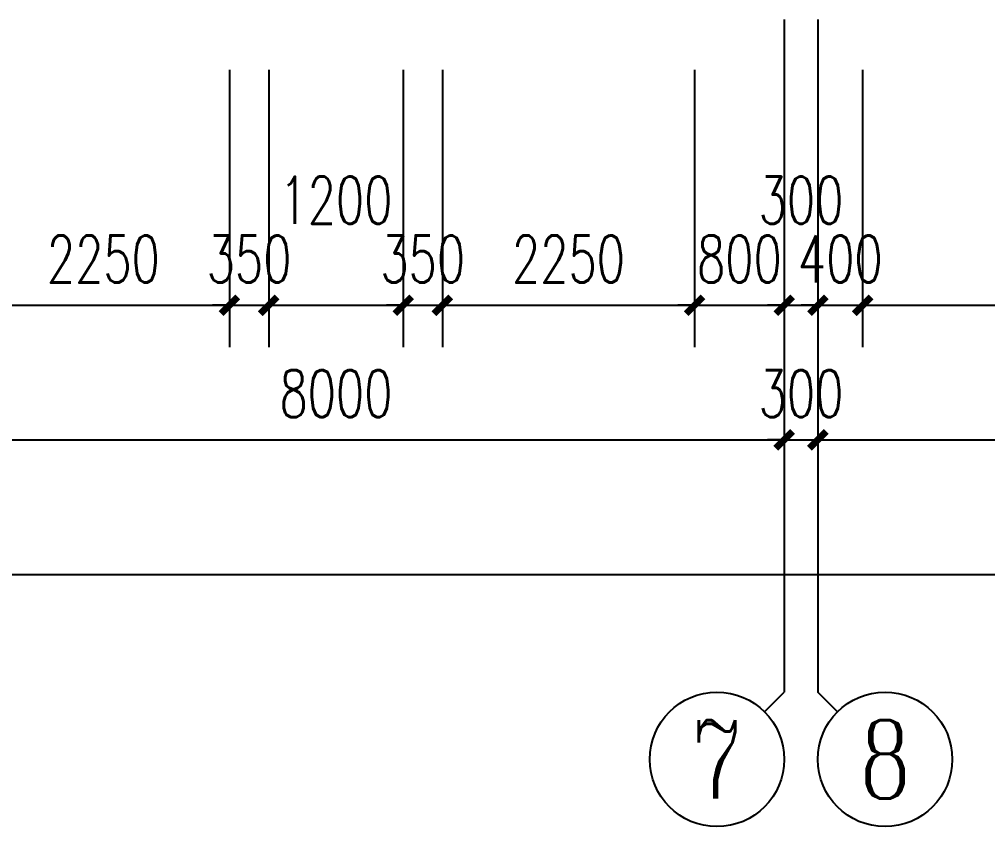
# Model space of a CAD drawing. Extents: x 0 to 2972856, y -1269770 to 0.
# Drawn here: x 2716331 to 2724971, y -1101156 to -1093956 of the extents above; entities that cross this region are included whole.
import ezdxf
from ezdxf.enums import TextEntityAlignment as Align

# ---------------------------------------------------------------- set-up
doc = ezdxf.new("R2010")
doc.units = 0
doc.header["$LTSCALE"] = 1000
doc.header["$PDSIZE"] = 50
doc.layers.add('1-建筑底图', color=8, linetype='Continuous')
doc.layers.add('AXIS_TEXT', color=7, linetype='Continuous')
doc.styles.add('_TCH_AXIS', font='COMPLEX', dxfattribs={"bigfont": 'GBCBIG'})
doc.styles.add('A_DIM_T3', font='SIMPLEX', dxfattribs={"width": 0.7, "bigfont": 'HZ'})
doc.styles.add('COMPLEX', font='COMPLEX')
doc.dimstyles.new('_TCH_ARCH&&150', dxfattribs={"dimtxt": 420, "dimasz": 150, "dimexe": 375, "dimexo": 450, "dimgap": 202.5, "dimtad": 1, "dimdec": 0, "dimzin": 0, "dimdsep": 46, "dimtxsty": 'A_DIM_T3', "dimblk": 'ARCHTICK', "dimcen": 0.09, "dimclrt": 7, "dimazin": 2, "dimtfac": 1, "dimtdec": 0, "dimtix": 1, "dimtmove": 2, "dimatfit": 3, "dimfxl": 150, "dimtolj": 1, "dimtzin": 0, "dimarcsym": 0})

# ---------------------------------------------------------------- blocks, each defined once
blk = doc.blocks.new('_ArchTick')
at = {"color": 0, "linetype": 'ByBlock', "const_width": 0.4}
blk.add_lwpolyline([(-0.5, -0.5), (0.5, 0.5)], dxfattribs=at)
blk = doc.blocks.new('*D240')
at = {"layer": '1-建筑底图', "color": 0, "lineweight": -2, "transparency": 16777216}
for p, q in [((-600, -4450), (-600, -9325)), ((106600, -4450), (106600, -9325)), ((-600, -8950), (106600, -8950))]:
    blk.add_line(p, q, dxfattribs=at)
at = {"layer": 'Defpoints', "color": 0, "transparency": 16777216}
for p in [(-600, -4000), (106600, -4000), (106600, -8950)]:
    blk.add_point(p, dxfattribs=at)
at = {"layer": '1-建筑底图', "color": 0, "lineweight": -2, "transparency": 16777216, "xscale": 150, "yscale": 150, "zscale": 150, "rotation": 180}
blk.add_blockref('_ArchTick', (-600, -8950), dxfattribs=at)
at = {"layer": '1-建筑底图', "color": 0, "lineweight": -2, "transparency": 16777216, "xscale": 150, "yscale": 150, "zscale": 150}
blk.add_blockref('_ArchTick', (106600, -8950), dxfattribs=at)
at = {"layer": '1-建筑底图', "color": 7, "transparency": 16777216, "insert": (53000, -8537.5), "char_height": 420, "attachment_point": 5, "style": 'A_DIM_T3'}
blk.add_mtext('\\A1;107200', dxfattribs=at)
blk = doc.blocks.new('*D247')
at = {"layer": '1-建筑底图', "color": 0, "lineweight": -2, "transparency": 16777216}
for p, q in [((39700, -4450), (39700, -8125)), ((47700, -4450), (47700, -8125)), ((39700, -7750), (47700, -7750))]:
    blk.add_line(p, q, dxfattribs=at)
at = {"layer": 'Defpoints', "color": 0, "transparency": 16777216}
for p in [(39700, -4000), (47700, -4000), (47700, -7750)]:
    blk.add_point(p, dxfattribs=at)
at = {"layer": '1-建筑底图', "color": 0, "lineweight": -2, "transparency": 16777216, "xscale": 150, "yscale": 150, "zscale": 150, "rotation": 180}
blk.add_blockref('_ArchTick', (39700, -7750), dxfattribs=at)
at = {"layer": '1-建筑底图', "color": 0, "lineweight": -2, "transparency": 16777216, "xscale": 150, "yscale": 150, "zscale": 150}
blk.add_blockref('_ArchTick', (47700, -7750), dxfattribs=at)
at = {"layer": '1-建筑底图', "color": 7, "transparency": 16777216, "insert": (43700, -7337.5), "char_height": 420, "attachment_point": 5, "style": 'A_DIM_T3'}
blk.add_mtext('\\A1;8000', dxfattribs=at)
blk = doc.blocks.new('*D248')
at = {"layer": '1-建筑底图', "color": 0, "lineweight": -2, "transparency": 16777216}
for p, q in [((47700, -4450), (47700, -8125)), ((48000, -4450), (48000, -8125)), ((47700, -7750), (47550, -7750)), ((47700, -7750), (48000, -7750)), ((48000, -7750), (48150, -7750))]:
    blk.add_line(p, q, dxfattribs=at)
at = {"layer": 'Defpoints', "color": 0, "transparency": 16777216}
for p in [(47700, -4000), (48000, -4000), (48000, -7750)]:
    blk.add_point(p, dxfattribs=at)
at = {"layer": '1-建筑底图', "color": 0, "lineweight": -2, "transparency": 16777216, "xscale": 150, "yscale": 150, "zscale": 150}
blk.add_blockref('_ArchTick', (47700, -7750), dxfattribs=at)
at = {"layer": '1-建筑底图', "color": 0, "lineweight": -2, "transparency": 16777216, "xscale": 150, "yscale": 150, "zscale": 150, "rotation": 180}
blk.add_blockref('_ArchTick', (48000, -7750), dxfattribs=at)
at = {"layer": '1-建筑底图', "color": 7, "transparency": 16777216, "insert": (47850, -7337.5), "char_height": 420, "attachment_point": 5, "style": 'A_DIM_T3'}
blk.add_mtext('\\A1;300', dxfattribs=at)
blk = doc.blocks.new('*D249')
at = {"layer": '1-建筑底图', "color": 0, "lineweight": -2, "transparency": 16777216}
for p, q in [((48000, -4450), (48000, -8125)), ((55700, -4450), (55700, -8125)), ((48000, -7750), (55700, -7750))]:
    blk.add_line(p, q, dxfattribs=at)
at = {"layer": 'Defpoints', "color": 0, "transparency": 16777216}
for p in [(48000, -4000), (55700, -4000), (55700, -7750)]:
    blk.add_point(p, dxfattribs=at)
at = {"layer": '1-建筑底图', "color": 0, "lineweight": -2, "transparency": 16777216, "xscale": 150, "yscale": 150, "zscale": 150, "rotation": 180}
blk.add_blockref('_ArchTick', (48000, -7750), dxfattribs=at)
at = {"layer": '1-建筑底图', "color": 0, "lineweight": -2, "transparency": 16777216, "xscale": 150, "yscale": 150, "zscale": 150}
blk.add_blockref('_ArchTick', (55700, -7750), dxfattribs=at)
at = {"layer": '1-建筑底图', "color": 7, "transparency": 16777216, "insert": (51850, -7337.5), "char_height": 420, "attachment_point": 5, "style": 'A_DIM_T3'}
blk.add_mtext('\\A1;7700', dxfattribs=at)
blk = doc.blocks.new('*D401')
at = {"layer": '1-建筑底图', "color": 0, "lineweight": -2, "transparency": 16777216}
for p, q in [((48400, -4450), (48400, -6925)), ((55450, -4450), (55450, -6925)), ((48400, -6550), (55450, -6550))]:
    blk.add_line(p, q, dxfattribs=at)
at = {"layer": 'Defpoints', "color": 0, "transparency": 16777216}
for p in [(48400, -4000), (55450, -4000), (55450, -6550)]:
    blk.add_point(p, dxfattribs=at)
at = {"layer": '1-建筑底图', "color": 0, "lineweight": -2, "transparency": 16777216, "xscale": 150, "yscale": 150, "zscale": 150, "rotation": 180}
blk.add_blockref('_ArchTick', (48400, -6550), dxfattribs=at)
at = {"layer": '1-建筑底图', "color": 0, "lineweight": -2, "transparency": 16777216, "xscale": 150, "yscale": 150, "zscale": 150}
blk.add_blockref('_ArchTick', (55450, -6550), dxfattribs=at)
at = {"layer": '1-建筑底图', "color": 7, "transparency": 16777216, "insert": (51925, -6137.5), "char_height": 420, "attachment_point": 5, "style": 'A_DIM_T3'}
blk.add_mtext('\\A1;7050', dxfattribs=at)
blk = doc.blocks.new('*D402')
at = {"layer": '1-建筑底图', "color": 0, "lineweight": -2, "transparency": 16777216}
for p, q in [((48000, -4450), (48000, -6925)), ((48400, -4450), (48400, -6925)), ((48000, -6550), (47850, -6550)), ((48000, -6550), (48400, -6550)), ((48400, -6550), (48550, -6550))]:
    blk.add_line(p, q, dxfattribs=at)
at = {"layer": 'Defpoints', "color": 0, "transparency": 16777216}
for p in [(48000, -4000), (48400, -4000), (48400, -6550)]:
    blk.add_point(p, dxfattribs=at)
at = {"layer": '1-建筑底图', "color": 0, "lineweight": -2, "transparency": 16777216, "xscale": 150, "yscale": 150, "zscale": 150}
blk.add_blockref('_ArchTick', (48000, -6550), dxfattribs=at)
at = {"layer": '1-建筑底图', "color": 0, "lineweight": -2, "transparency": 16777216, "xscale": 150, "yscale": 150, "zscale": 150, "rotation": 180}
blk.add_blockref('_ArchTick', (48400, -6550), dxfattribs=at)
at = {"layer": '1-建筑底图', "color": 7, "transparency": 16777216, "insert": (48200, -6137.5), "char_height": 420, "attachment_point": 5, "style": 'A_DIM_T3'}
blk.add_mtext('\\A1;400', dxfattribs=at)
blk = doc.blocks.new('*D403')
at = {"layer": '1-建筑底图', "color": 0, "lineweight": -2, "transparency": 16777216}
for p, q in [((47700, -4450), (47700, -6925)), ((48000, -4450), (48000, -6925)), ((47700, -6550), (47550, -6550)), ((47700, -6550), (48000, -6550)), ((48000, -6550), (48150, -6550))]:
    blk.add_line(p, q, dxfattribs=at)
at = {"layer": 'Defpoints', "color": 0, "transparency": 16777216}
for p in [(47700, -4000), (48000, -4000), (48000, -6550)]:
    blk.add_point(p, dxfattribs=at)
at = {"layer": '1-建筑底图', "color": 0, "lineweight": -2, "transparency": 16777216, "xscale": 150, "yscale": 150, "zscale": 150}
blk.add_blockref('_ArchTick', (47700, -6550), dxfattribs=at)
at = {"layer": '1-建筑底图', "color": 0, "lineweight": -2, "transparency": 16777216, "xscale": 150, "yscale": 150, "zscale": 150, "rotation": 180}
blk.add_blockref('_ArchTick', (48000, -6550), dxfattribs=at)
at = {"layer": '1-建筑底图', "color": 7, "transparency": 16777216, "insert": (47850, -5612.5), "char_height": 420, "attachment_point": 5, "style": 'A_DIM_T3'}
blk.add_mtext('\\A1;300', dxfattribs=at)
blk = doc.blocks.new('*D404')
at = {"layer": '1-建筑底图', "color": 0, "lineweight": -2, "transparency": 16777216}
for p, q in [((46900, -4450), (46900, -6925)), ((47700, -4450), (47700, -6925)), ((46900, -6550), (46750, -6550)), ((46900, -6550), (47700, -6550)), ((47700, -6550), (47850, -6550))]:
    blk.add_line(p, q, dxfattribs=at)
at = {"layer": 'Defpoints', "color": 0, "transparency": 16777216}
for p in [(46900, -4000), (47700, -4000), (47700, -6550)]:
    blk.add_point(p, dxfattribs=at)
at = {"layer": '1-建筑底图', "color": 0, "lineweight": -2, "transparency": 16777216, "xscale": 150, "yscale": 150, "zscale": 150}
blk.add_blockref('_ArchTick', (46900, -6550), dxfattribs=at)
at = {"layer": '1-建筑底图', "color": 0, "lineweight": -2, "transparency": 16777216, "xscale": 150, "yscale": 150, "zscale": 150, "rotation": 180}
blk.add_blockref('_ArchTick', (47700, -6550), dxfattribs=at)
at = {"layer": '1-建筑底图', "color": 7, "transparency": 16777216, "insert": (47300, -6137.5), "char_height": 420, "attachment_point": 5, "style": 'A_DIM_T3'}
blk.add_mtext('\\A1;800', dxfattribs=at)
blk = doc.blocks.new('*D405')
at = {"layer": '1-建筑底图', "color": 0, "lineweight": -2, "transparency": 16777216}
for p, q in [((44650, -4450), (44650, -6925)), ((46900, -4450), (46900, -6925)), ((44650, -6550), (46900, -6550))]:
    blk.add_line(p, q, dxfattribs=at)
at = {"layer": 'Defpoints', "color": 0, "transparency": 16777216}
for p in [(44650, -4000), (46900, -4000), (46900, -6550)]:
    blk.add_point(p, dxfattribs=at)
at = {"layer": '1-建筑底图', "color": 0, "lineweight": -2, "transparency": 16777216, "xscale": 150, "yscale": 150, "zscale": 150, "rotation": 180}
blk.add_blockref('_ArchTick', (44650, -6550), dxfattribs=at)
at = {"layer": '1-建筑底图', "color": 0, "lineweight": -2, "transparency": 16777216, "xscale": 150, "yscale": 150, "zscale": 150}
blk.add_blockref('_ArchTick', (46900, -6550), dxfattribs=at)
at = {"layer": '1-建筑底图', "color": 7, "transparency": 16777216, "insert": (45775, -6137.5), "char_height": 420, "attachment_point": 5, "style": 'A_DIM_T3'}
blk.add_mtext('\\A1;2250', dxfattribs=at)
blk = doc.blocks.new('*D406')
at = {"layer": '1-建筑底图', "color": 0, "lineweight": -2, "transparency": 16777216}
for p, q in [((44300, -4450), (44300, -6925)), ((44650, -4450), (44650, -6925)), ((44300, -6550), (44150, -6550)), ((44300, -6550), (44650, -6550)), ((44650, -6550), (44800, -6550))]:
    blk.add_line(p, q, dxfattribs=at)
at = {"layer": 'Defpoints', "color": 0, "transparency": 16777216}
for p in [(44300, -4000), (44650, -4000), (44650, -6550)]:
    blk.add_point(p, dxfattribs=at)
at = {"layer": '1-建筑底图', "color": 0, "lineweight": -2, "transparency": 16777216, "xscale": 150, "yscale": 150, "zscale": 150}
blk.add_blockref('_ArchTick', (44300, -6550), dxfattribs=at)
at = {"layer": '1-建筑底图', "color": 0, "lineweight": -2, "transparency": 16777216, "xscale": 150, "yscale": 150, "zscale": 150, "rotation": 180}
blk.add_blockref('_ArchTick', (44650, -6550), dxfattribs=at)
at = {"layer": '1-建筑底图', "color": 7, "transparency": 16777216, "insert": (44475, -6137.5), "char_height": 420, "attachment_point": 5, "style": 'A_DIM_T3'}
blk.add_mtext('\\A1;350', dxfattribs=at)
blk = doc.blocks.new('*D407')
at = {"layer": '1-建筑底图', "color": 0, "lineweight": -2, "transparency": 16777216}
for p, q in [((43100, -4450), (43100, -6925)), ((44300, -4450), (44300, -6925)), ((43100, -6550), (44300, -6550))]:
    blk.add_line(p, q, dxfattribs=at)
at = {"layer": 'Defpoints', "color": 0, "transparency": 16777216}
for p in [(43100, -4000), (44300, -4000), (44300, -6550)]:
    blk.add_point(p, dxfattribs=at)
at = {"layer": '1-建筑底图', "color": 0, "lineweight": -2, "transparency": 16777216, "xscale": 150, "yscale": 150, "zscale": 150, "rotation": 180}
blk.add_blockref('_ArchTick', (43100, -6550), dxfattribs=at)
at = {"layer": '1-建筑底图', "color": 0, "lineweight": -2, "transparency": 16777216, "xscale": 150, "yscale": 150, "zscale": 150}
blk.add_blockref('_ArchTick', (44300, -6550), dxfattribs=at)
at = {"layer": '1-建筑底图', "color": 7, "transparency": 16777216, "insert": (43700, -5612.5), "char_height": 420, "attachment_point": 5, "style": 'A_DIM_T3'}
blk.add_mtext('\\A1;1200', dxfattribs=at)
blk = doc.blocks.new('*D408')
at = {"layer": '1-建筑底图', "color": 0, "lineweight": -2, "transparency": 16777216}
for p, q in [((42750, -4450), (42750, -6925)), ((43100, -4450), (43100, -6925)), ((42750, -6550), (42600, -6550)), ((42750, -6550), (43100, -6550)), ((43100, -6550), (43250, -6550))]:
    blk.add_line(p, q, dxfattribs=at)
at = {"layer": 'Defpoints', "color": 0, "transparency": 16777216}
for p in [(42750, -4000), (43100, -4000), (43100, -6550)]:
    blk.add_point(p, dxfattribs=at)
at = {"layer": '1-建筑底图', "color": 0, "lineweight": -2, "transparency": 16777216, "xscale": 150, "yscale": 150, "zscale": 150}
blk.add_blockref('_ArchTick', (42750, -6550), dxfattribs=at)
at = {"layer": '1-建筑底图', "color": 0, "lineweight": -2, "transparency": 16777216, "xscale": 150, "yscale": 150, "zscale": 150, "rotation": 180}
blk.add_blockref('_ArchTick', (43100, -6550), dxfattribs=at)
at = {"layer": '1-建筑底图', "color": 7, "transparency": 16777216, "insert": (42925, -6137.5), "char_height": 420, "attachment_point": 5, "style": 'A_DIM_T3'}
blk.add_mtext('\\A1;350', dxfattribs=at)
blk = doc.blocks.new('*D409')
at = {"layer": '1-建筑底图', "color": 0, "lineweight": -2, "transparency": 16777216}
for p, q in [((40500, -4450), (40500, -6925)), ((42750, -4450), (42750, -6925)), ((40500, -6550), (42750, -6550))]:
    blk.add_line(p, q, dxfattribs=at)
at = {"layer": 'Defpoints', "color": 0, "transparency": 16777216}
for p in [(40500, -4000), (42750, -4000), (42750, -6550)]:
    blk.add_point(p, dxfattribs=at)
at = {"layer": '1-建筑底图', "color": 0, "lineweight": -2, "transparency": 16777216, "xscale": 150, "yscale": 150, "zscale": 150, "rotation": 180}
blk.add_blockref('_ArchTick', (40500, -6550), dxfattribs=at)
at = {"layer": '1-建筑底图', "color": 0, "lineweight": -2, "transparency": 16777216, "xscale": 150, "yscale": 150, "zscale": 150}
blk.add_blockref('_ArchTick', (42750, -6550), dxfattribs=at)
at = {"layer": '1-建筑底图', "color": 7, "transparency": 16777216, "insert": (41625, -6137.5), "char_height": 420, "attachment_point": 5, "style": 'A_DIM_T3'}
blk.add_mtext('\\A1;2250', dxfattribs=at)
blk = doc.blocks.new('*D855')
at = {"layer": '1-建筑底图', "color": 0, "lineweight": -2, "transparency": 16777216}
for p, q in [((-600, -4450), (-600, -9325)), ((106600, -4450), (106600, -9325)), ((-600, -8950), (106600, -8950))]:
    blk.add_line(p, q, dxfattribs=at)
at = {"layer": 'Defpoints', "color": 0, "transparency": 16777216}
for p in [(-600, -4000), (106600, -4000), (106600, -8950)]:
    blk.add_point(p, dxfattribs=at)
at = {"layer": '1-建筑底图', "color": 0, "lineweight": -2, "transparency": 16777216, "xscale": 150, "yscale": 150, "zscale": 150, "rotation": 180}
blk.add_blockref('_ArchTick', (-600, -8950), dxfattribs=at)
at = {"layer": '1-建筑底图', "color": 0, "lineweight": -2, "transparency": 16777216, "xscale": 150, "yscale": 150, "zscale": 150}
blk.add_blockref('_ArchTick', (106600, -8950), dxfattribs=at)
at = {"layer": '1-建筑底图', "color": 7, "transparency": 16777216, "insert": (53000, -8537.5), "char_height": 420, "attachment_point": 5, "style": 'A_DIM_T3'}
blk.add_mtext('\\A1;107200', dxfattribs=at)
blk = doc.blocks.new('*D862')
at = {"layer": '1-建筑底图', "color": 0, "lineweight": -2, "transparency": 16777216}
for p, q in [((39700, -4450), (39700, -8125)), ((47700, -4450), (47700, -8125)), ((39700, -7750), (47700, -7750))]:
    blk.add_line(p, q, dxfattribs=at)
at = {"layer": 'Defpoints', "color": 0, "transparency": 16777216}
for p in [(39700, -4000), (47700, -4000), (47700, -7750)]:
    blk.add_point(p, dxfattribs=at)
at = {"layer": '1-建筑底图', "color": 0, "lineweight": -2, "transparency": 16777216, "xscale": 150, "yscale": 150, "zscale": 150, "rotation": 180}
blk.add_blockref('_ArchTick', (39700, -7750), dxfattribs=at)
at = {"layer": '1-建筑底图', "color": 0, "lineweight": -2, "transparency": 16777216, "xscale": 150, "yscale": 150, "zscale": 150}
blk.add_blockref('_ArchTick', (47700, -7750), dxfattribs=at)
at = {"layer": '1-建筑底图', "color": 7, "transparency": 16777216, "insert": (43700, -7337.5), "char_height": 420, "attachment_point": 5, "style": 'A_DIM_T3'}
blk.add_mtext('\\A1;8000', dxfattribs=at)
blk = doc.blocks.new('*D863')
at = {"layer": '1-建筑底图', "color": 0, "lineweight": -2, "transparency": 16777216}
for p, q in [((47700, -4450), (47700, -8125)), ((48000, -4450), (48000, -8125)), ((47700, -7750), (47550, -7750)), ((47700, -7750), (48000, -7750)), ((48000, -7750), (48150, -7750))]:
    blk.add_line(p, q, dxfattribs=at)
at = {"layer": 'Defpoints', "color": 0, "transparency": 16777216}
for p in [(47700, -4000), (48000, -4000), (48000, -7750)]:
    blk.add_point(p, dxfattribs=at)
at = {"layer": '1-建筑底图', "color": 0, "lineweight": -2, "transparency": 16777216, "xscale": 150, "yscale": 150, "zscale": 150}
blk.add_blockref('_ArchTick', (47700, -7750), dxfattribs=at)
at = {"layer": '1-建筑底图', "color": 0, "lineweight": -2, "transparency": 16777216, "xscale": 150, "yscale": 150, "zscale": 150, "rotation": 180}
blk.add_blockref('_ArchTick', (48000, -7750), dxfattribs=at)
at = {"layer": '1-建筑底图', "color": 7, "transparency": 16777216, "insert": (47850, -7337.5), "char_height": 420, "attachment_point": 5, "style": 'A_DIM_T3'}
blk.add_mtext('\\A1;300', dxfattribs=at)
blk = doc.blocks.new('*D864')
at = {"layer": '1-建筑底图', "color": 0, "lineweight": -2, "transparency": 16777216}
for p, q in [((48000, -4450), (48000, -8125)), ((55700, -4450), (55700, -8125)), ((48000, -7750), (55700, -7750))]:
    blk.add_line(p, q, dxfattribs=at)
at = {"layer": 'Defpoints', "color": 0, "transparency": 16777216}
for p in [(48000, -4000), (55700, -4000), (55700, -7750)]:
    blk.add_point(p, dxfattribs=at)
at = {"layer": '1-建筑底图', "color": 0, "lineweight": -2, "transparency": 16777216, "xscale": 150, "yscale": 150, "zscale": 150, "rotation": 180}
blk.add_blockref('_ArchTick', (48000, -7750), dxfattribs=at)
at = {"layer": '1-建筑底图', "color": 0, "lineweight": -2, "transparency": 16777216, "xscale": 150, "yscale": 150, "zscale": 150}
blk.add_blockref('_ArchTick', (55700, -7750), dxfattribs=at)
at = {"layer": '1-建筑底图', "color": 7, "transparency": 16777216, "insert": (51850, -7337.5), "char_height": 420, "attachment_point": 5, "style": 'A_DIM_T3'}
blk.add_mtext('\\A1;7700', dxfattribs=at)
blk = doc.blocks.new('*D1016')
at = {"layer": '1-建筑底图', "color": 0, "lineweight": -2, "transparency": 16777216}
for p, q in [((48400, -4450), (48400, -6925)), ((55450, -4450), (55450, -6925)), ((48400, -6550), (55450, -6550))]:
    blk.add_line(p, q, dxfattribs=at)
at = {"layer": 'Defpoints', "color": 0, "transparency": 16777216}
for p in [(48400, -4000), (55450, -4000), (55450, -6550)]:
    blk.add_point(p, dxfattribs=at)
at = {"layer": '1-建筑底图', "color": 0, "lineweight": -2, "transparency": 16777216, "xscale": 150, "yscale": 150, "zscale": 150, "rotation": 180}
blk.add_blockref('_ArchTick', (48400, -6550), dxfattribs=at)
at = {"layer": '1-建筑底图', "color": 0, "lineweight": -2, "transparency": 16777216, "xscale": 150, "yscale": 150, "zscale": 150}
blk.add_blockref('_ArchTick', (55450, -6550), dxfattribs=at)
at = {"layer": '1-建筑底图', "color": 7, "transparency": 16777216, "insert": (51925, -6137.5), "char_height": 420, "attachment_point": 5, "style": 'A_DIM_T3'}
blk.add_mtext('\\A1;7050', dxfattribs=at)
blk = doc.blocks.new('*D1017')
at = {"layer": '1-建筑底图', "color": 0, "lineweight": -2, "transparency": 16777216}
for p, q in [((48000, -4450), (48000, -6925)), ((48400, -4450), (48400, -6925)), ((48000, -6550), (47850, -6550)), ((48000, -6550), (48400, -6550)), ((48400, -6550), (48550, -6550))]:
    blk.add_line(p, q, dxfattribs=at)
at = {"layer": 'Defpoints', "color": 0, "transparency": 16777216}
for p in [(48000, -4000), (48400, -4000), (48400, -6550)]:
    blk.add_point(p, dxfattribs=at)
at = {"layer": '1-建筑底图', "color": 0, "lineweight": -2, "transparency": 16777216, "xscale": 150, "yscale": 150, "zscale": 150}
blk.add_blockref('_ArchTick', (48000, -6550), dxfattribs=at)
at = {"layer": '1-建筑底图', "color": 0, "lineweight": -2, "transparency": 16777216, "xscale": 150, "yscale": 150, "zscale": 150, "rotation": 180}
blk.add_blockref('_ArchTick', (48400, -6550), dxfattribs=at)
at = {"layer": '1-建筑底图', "color": 7, "transparency": 16777216, "insert": (48200, -6137.5), "char_height": 420, "attachment_point": 5, "style": 'A_DIM_T3'}
blk.add_mtext('\\A1;400', dxfattribs=at)
blk = doc.blocks.new('*D1018')
at = {"layer": '1-建筑底图', "color": 0, "lineweight": -2, "transparency": 16777216}
for p, q in [((47700, -4450), (47700, -6925)), ((48000, -4450), (48000, -6925)), ((47700, -6550), (47550, -6550)), ((47700, -6550), (48000, -6550)), ((48000, -6550), (48150, -6550))]:
    blk.add_line(p, q, dxfattribs=at)
at = {"layer": 'Defpoints', "color": 0, "transparency": 16777216}
for p in [(47700, -4000), (48000, -4000), (48000, -6550)]:
    blk.add_point(p, dxfattribs=at)
at = {"layer": '1-建筑底图', "color": 0, "lineweight": -2, "transparency": 16777216, "xscale": 150, "yscale": 150, "zscale": 150}
blk.add_blockref('_ArchTick', (47700, -6550), dxfattribs=at)
at = {"layer": '1-建筑底图', "color": 0, "lineweight": -2, "transparency": 16777216, "xscale": 150, "yscale": 150, "zscale": 150, "rotation": 180}
blk.add_blockref('_ArchTick', (48000, -6550), dxfattribs=at)
at = {"layer": '1-建筑底图', "color": 7, "transparency": 16777216, "insert": (47850, -5612.5), "char_height": 420, "attachment_point": 5, "style": 'A_DIM_T3'}
blk.add_mtext('\\A1;300', dxfattribs=at)
blk = doc.blocks.new('*D1019')
at = {"layer": '1-建筑底图', "color": 0, "lineweight": -2, "transparency": 16777216}
for p, q in [((46900, -4450), (46900, -6925)), ((47700, -4450), (47700, -6925)), ((46900, -6550), (46750, -6550)), ((46900, -6550), (47700, -6550)), ((47700, -6550), (47850, -6550))]:
    blk.add_line(p, q, dxfattribs=at)
at = {"layer": 'Defpoints', "color": 0, "transparency": 16777216}
for p in [(46900, -4000), (47700, -4000), (47700, -6550)]:
    blk.add_point(p, dxfattribs=at)
at = {"layer": '1-建筑底图', "color": 0, "lineweight": -2, "transparency": 16777216, "xscale": 150, "yscale": 150, "zscale": 150}
blk.add_blockref('_ArchTick', (46900, -6550), dxfattribs=at)
at = {"layer": '1-建筑底图', "color": 0, "lineweight": -2, "transparency": 16777216, "xscale": 150, "yscale": 150, "zscale": 150, "rotation": 180}
blk.add_blockref('_ArchTick', (47700, -6550), dxfattribs=at)
at = {"layer": '1-建筑底图', "color": 7, "transparency": 16777216, "insert": (47300, -6137.5), "char_height": 420, "attachment_point": 5, "style": 'A_DIM_T3'}
blk.add_mtext('\\A1;800', dxfattribs=at)
blk = doc.blocks.new('*D1020')
at = {"layer": '1-建筑底图', "color": 0, "lineweight": -2, "transparency": 16777216}
for p, q in [((44650, -4450), (44650, -6925)), ((46900, -4450), (46900, -6925)), ((44650, -6550), (46900, -6550))]:
    blk.add_line(p, q, dxfattribs=at)
at = {"layer": 'Defpoints', "color": 0, "transparency": 16777216}
for p in [(44650, -4000), (46900, -4000), (46900, -6550)]:
    blk.add_point(p, dxfattribs=at)
at = {"layer": '1-建筑底图', "color": 0, "lineweight": -2, "transparency": 16777216, "xscale": 150, "yscale": 150, "zscale": 150, "rotation": 180}
blk.add_blockref('_ArchTick', (44650, -6550), dxfattribs=at)
at = {"layer": '1-建筑底图', "color": 0, "lineweight": -2, "transparency": 16777216, "xscale": 150, "yscale": 150, "zscale": 150}
blk.add_blockref('_ArchTick', (46900, -6550), dxfattribs=at)
at = {"layer": '1-建筑底图', "color": 7, "transparency": 16777216, "insert": (45775, -6137.5), "char_height": 420, "attachment_point": 5, "style": 'A_DIM_T3'}
blk.add_mtext('\\A1;2250', dxfattribs=at)
blk = doc.blocks.new('*D1021')
at = {"layer": '1-建筑底图', "color": 0, "lineweight": -2, "transparency": 16777216}
for p, q in [((44300, -4450), (44300, -6925)), ((44650, -4450), (44650, -6925)), ((44300, -6550), (44150, -6550)), ((44300, -6550), (44650, -6550)), ((44650, -6550), (44800, -6550))]:
    blk.add_line(p, q, dxfattribs=at)
at = {"layer": 'Defpoints', "color": 0, "transparency": 16777216}
for p in [(44300, -4000), (44650, -4000), (44650, -6550)]:
    blk.add_point(p, dxfattribs=at)
at = {"layer": '1-建筑底图', "color": 0, "lineweight": -2, "transparency": 16777216, "xscale": 150, "yscale": 150, "zscale": 150}
blk.add_blockref('_ArchTick', (44300, -6550), dxfattribs=at)
at = {"layer": '1-建筑底图', "color": 0, "lineweight": -2, "transparency": 16777216, "xscale": 150, "yscale": 150, "zscale": 150, "rotation": 180}
blk.add_blockref('_ArchTick', (44650, -6550), dxfattribs=at)
at = {"layer": '1-建筑底图', "color": 7, "transparency": 16777216, "insert": (44475, -6137.5), "char_height": 420, "attachment_point": 5, "style": 'A_DIM_T3'}
blk.add_mtext('\\A1;350', dxfattribs=at)
blk = doc.blocks.new('*D1022')
at = {"layer": '1-建筑底图', "color": 0, "lineweight": -2, "transparency": 16777216}
for p, q in [((43100, -4450), (43100, -6925)), ((44300, -4450), (44300, -6925)), ((43100, -6550), (44300, -6550))]:
    blk.add_line(p, q, dxfattribs=at)
at = {"layer": 'Defpoints', "color": 0, "transparency": 16777216}
for p in [(43100, -4000), (44300, -4000), (44300, -6550)]:
    blk.add_point(p, dxfattribs=at)
at = {"layer": '1-建筑底图', "color": 0, "lineweight": -2, "transparency": 16777216, "xscale": 150, "yscale": 150, "zscale": 150, "rotation": 180}
blk.add_blockref('_ArchTick', (43100, -6550), dxfattribs=at)
at = {"layer": '1-建筑底图', "color": 0, "lineweight": -2, "transparency": 16777216, "xscale": 150, "yscale": 150, "zscale": 150}
blk.add_blockref('_ArchTick', (44300, -6550), dxfattribs=at)
at = {"layer": '1-建筑底图', "color": 7, "transparency": 16777216, "insert": (43700, -5612.5), "char_height": 420, "attachment_point": 5, "style": 'A_DIM_T3'}
blk.add_mtext('\\A1;1200', dxfattribs=at)
blk = doc.blocks.new('*D1023')
at = {"layer": '1-建筑底图', "color": 0, "lineweight": -2, "transparency": 16777216}
for p, q in [((42750, -4450), (42750, -6925)), ((43100, -4450), (43100, -6925)), ((42750, -6550), (42600, -6550)), ((42750, -6550), (43100, -6550)), ((43100, -6550), (43250, -6550))]:
    blk.add_line(p, q, dxfattribs=at)
at = {"layer": 'Defpoints', "color": 0, "transparency": 16777216}
for p in [(42750, -4000), (43100, -4000), (43100, -6550)]:
    blk.add_point(p, dxfattribs=at)
at = {"layer": '1-建筑底图', "color": 0, "lineweight": -2, "transparency": 16777216, "xscale": 150, "yscale": 150, "zscale": 150}
blk.add_blockref('_ArchTick', (42750, -6550), dxfattribs=at)
at = {"layer": '1-建筑底图', "color": 0, "lineweight": -2, "transparency": 16777216, "xscale": 150, "yscale": 150, "zscale": 150, "rotation": 180}
blk.add_blockref('_ArchTick', (43100, -6550), dxfattribs=at)
at = {"layer": '1-建筑底图', "color": 7, "transparency": 16777216, "insert": (42925, -6137.5), "char_height": 420, "attachment_point": 5, "style": 'A_DIM_T3'}
blk.add_mtext('\\A1;350', dxfattribs=at)
blk = doc.blocks.new('*D1024')
at = {"layer": '1-建筑底图', "color": 0, "lineweight": -2, "transparency": 16777216}
for p, q in [((40500, -4450), (40500, -6925)), ((42750, -4450), (42750, -6925)), ((40500, -6550), (42750, -6550))]:
    blk.add_line(p, q, dxfattribs=at)
at = {"layer": 'Defpoints', "color": 0, "transparency": 16777216}
for p in [(40500, -4000), (42750, -4000), (42750, -6550)]:
    blk.add_point(p, dxfattribs=at)
at = {"layer": '1-建筑底图', "color": 0, "lineweight": -2, "transparency": 16777216, "xscale": 150, "yscale": 150, "zscale": 150, "rotation": 180}
blk.add_blockref('_ArchTick', (40500, -6550), dxfattribs=at)
at = {"layer": '1-建筑底图', "color": 0, "lineweight": -2, "transparency": 16777216, "xscale": 150, "yscale": 150, "zscale": 150}
blk.add_blockref('_ArchTick', (42750, -6550), dxfattribs=at)
at = {"layer": '1-建筑底图', "color": 7, "transparency": 16777216, "insert": (41625, -6137.5), "char_height": 420, "attachment_point": 5, "style": 'A_DIM_T3'}
blk.add_mtext('\\A1;2250', dxfattribs=at)
blk = doc.blocks.new('_AXISO')
blk.add_circle((0, 0), 0.5)
at = {"layer": 'AXIS_TEXT', "style": 'COMPLEX', "width": 1.041667}
blk.add_attdef('A', text='', height=0.56, dxfattribs=at).set_placement((-0.25, -0.28), (0.25, -0.28), align=Align.FIT)
blk = doc.blocks.new('*D458')
at = {"layer": '1-建筑底图', "color": 0, "lineweight": -2, "transparency": 16777216}
for p, q in [((-600, -4450), (-600, -9325)), ((106600, -4450), (106600, -9325)), ((-600, -8950), (106600, -8950))]:
    blk.add_line(p, q, dxfattribs=at)
at = {"layer": 'Defpoints', "color": 0, "transparency": 16777216}
for p in [(-600, -4000), (106600, -4000), (106600, -8950)]:
    blk.add_point(p, dxfattribs=at)
at = {"layer": '1-建筑底图', "color": 0, "lineweight": -2, "transparency": 16777216, "xscale": 150, "yscale": 150, "zscale": 150, "rotation": 180}
blk.add_blockref('_ArchTick', (-600, -8950), dxfattribs=at)
at = {"layer": '1-建筑底图', "color": 0, "lineweight": -2, "transparency": 16777216, "xscale": 150, "yscale": 150, "zscale": 150}
blk.add_blockref('_ArchTick', (106600, -8950), dxfattribs=at)
at = {"layer": '1-建筑底图', "color": 7, "transparency": 16777216, "insert": (53000, -8537.5), "char_height": 420, "attachment_point": 5, "style": 'A_DIM_T3'}
blk.add_mtext('\\A1;107200', dxfattribs=at)
blk = doc.blocks.new('*D465')
at = {"layer": '1-建筑底图', "color": 0, "lineweight": -2, "transparency": 16777216}
for p, q in [((39700, -4450), (39700, -8125)), ((47700, -4450), (47700, -8125)), ((39700, -7750), (47700, -7750))]:
    blk.add_line(p, q, dxfattribs=at)
at = {"layer": 'Defpoints', "color": 0, "transparency": 16777216}
for p in [(39700, -4000), (47700, -4000), (47700, -7750)]:
    blk.add_point(p, dxfattribs=at)
at = {"layer": '1-建筑底图', "color": 0, "lineweight": -2, "transparency": 16777216, "xscale": 150, "yscale": 150, "zscale": 150, "rotation": 180}
blk.add_blockref('_ArchTick', (39700, -7750), dxfattribs=at)
at = {"layer": '1-建筑底图', "color": 0, "lineweight": -2, "transparency": 16777216, "xscale": 150, "yscale": 150, "zscale": 150}
blk.add_blockref('_ArchTick', (47700, -7750), dxfattribs=at)
at = {"layer": '1-建筑底图', "color": 7, "transparency": 16777216, "insert": (43700, -7337.5), "char_height": 420, "attachment_point": 5, "style": 'A_DIM_T3'}
blk.add_mtext('\\A1;8000', dxfattribs=at)
blk = doc.blocks.new('*D466')
at = {"layer": '1-建筑底图', "color": 0, "lineweight": -2, "transparency": 16777216}
for p, q in [((47700, -4450), (47700, -8125)), ((48000, -4450), (48000, -8125)), ((47700, -7750), (47550, -7750)), ((47700, -7750), (48000, -7750)), ((48000, -7750), (48150, -7750))]:
    blk.add_line(p, q, dxfattribs=at)
at = {"layer": 'Defpoints', "color": 0, "transparency": 16777216}
for p in [(47700, -4000), (48000, -4000), (48000, -7750)]:
    blk.add_point(p, dxfattribs=at)
at = {"layer": '1-建筑底图', "color": 0, "lineweight": -2, "transparency": 16777216, "xscale": 150, "yscale": 150, "zscale": 150}
blk.add_blockref('_ArchTick', (47700, -7750), dxfattribs=at)
at = {"layer": '1-建筑底图', "color": 0, "lineweight": -2, "transparency": 16777216, "xscale": 150, "yscale": 150, "zscale": 150, "rotation": 180}
blk.add_blockref('_ArchTick', (48000, -7750), dxfattribs=at)
at = {"layer": '1-建筑底图', "color": 7, "transparency": 16777216, "insert": (47850, -7337.5), "char_height": 420, "attachment_point": 5, "style": 'A_DIM_T3'}
blk.add_mtext('\\A1;300', dxfattribs=at)
blk = doc.blocks.new('*D467')
at = {"layer": '1-建筑底图', "color": 0, "lineweight": -2, "transparency": 16777216}
for p, q in [((48000, -4450), (48000, -8125)), ((55700, -4450), (55700, -8125)), ((48000, -7750), (55700, -7750))]:
    blk.add_line(p, q, dxfattribs=at)
at = {"layer": 'Defpoints', "color": 0, "transparency": 16777216}
for p in [(48000, -4000), (55700, -4000), (55700, -7750)]:
    blk.add_point(p, dxfattribs=at)
at = {"layer": '1-建筑底图', "color": 0, "lineweight": -2, "transparency": 16777216, "xscale": 150, "yscale": 150, "zscale": 150, "rotation": 180}
blk.add_blockref('_ArchTick', (48000, -7750), dxfattribs=at)
at = {"layer": '1-建筑底图', "color": 0, "lineweight": -2, "transparency": 16777216, "xscale": 150, "yscale": 150, "zscale": 150}
blk.add_blockref('_ArchTick', (55700, -7750), dxfattribs=at)
at = {"layer": '1-建筑底图', "color": 7, "transparency": 16777216, "insert": (51850, -7337.5), "char_height": 420, "attachment_point": 5, "style": 'A_DIM_T3'}
blk.add_mtext('\\A1;7700', dxfattribs=at)
blk = doc.blocks.new('*D619')
at = {"layer": '1-建筑底图', "color": 0, "lineweight": -2, "transparency": 16777216}
for p, q in [((48400, -4450), (48400, -6925)), ((55450, -4450), (55450, -6925)), ((48400, -6550), (55450, -6550))]:
    blk.add_line(p, q, dxfattribs=at)
at = {"layer": 'Defpoints', "color": 0, "transparency": 16777216}
for p in [(48400, -4000), (55450, -4000), (55450, -6550)]:
    blk.add_point(p, dxfattribs=at)
at = {"layer": '1-建筑底图', "color": 0, "lineweight": -2, "transparency": 16777216, "xscale": 150, "yscale": 150, "zscale": 150, "rotation": 180}
blk.add_blockref('_ArchTick', (48400, -6550), dxfattribs=at)
at = {"layer": '1-建筑底图', "color": 0, "lineweight": -2, "transparency": 16777216, "xscale": 150, "yscale": 150, "zscale": 150}
blk.add_blockref('_ArchTick', (55450, -6550), dxfattribs=at)
at = {"layer": '1-建筑底图', "color": 7, "transparency": 16777216, "insert": (51925, -6137.5), "char_height": 420, "attachment_point": 5, "style": 'A_DIM_T3'}
blk.add_mtext('\\A1;7050', dxfattribs=at)
blk = doc.blocks.new('*D620')
at = {"layer": '1-建筑底图', "color": 0, "lineweight": -2, "transparency": 16777216}
for p, q in [((48000, -4450), (48000, -6925)), ((48400, -4450), (48400, -6925)), ((48000, -6550), (47850, -6550)), ((48000, -6550), (48400, -6550)), ((48400, -6550), (48550, -6550))]:
    blk.add_line(p, q, dxfattribs=at)
at = {"layer": 'Defpoints', "color": 0, "transparency": 16777216}
for p in [(48000, -4000), (48400, -4000), (48400, -6550)]:
    blk.add_point(p, dxfattribs=at)
at = {"layer": '1-建筑底图', "color": 0, "lineweight": -2, "transparency": 16777216, "xscale": 150, "yscale": 150, "zscale": 150}
blk.add_blockref('_ArchTick', (48000, -6550), dxfattribs=at)
at = {"layer": '1-建筑底图', "color": 0, "lineweight": -2, "transparency": 16777216, "xscale": 150, "yscale": 150, "zscale": 150, "rotation": 180}
blk.add_blockref('_ArchTick', (48400, -6550), dxfattribs=at)
at = {"layer": '1-建筑底图', "color": 7, "transparency": 16777216, "insert": (48200, -6137.5), "char_height": 420, "attachment_point": 5, "style": 'A_DIM_T3'}
blk.add_mtext('\\A1;400', dxfattribs=at)
blk = doc.blocks.new('*D621')
at = {"layer": '1-建筑底图', "color": 0, "lineweight": -2, "transparency": 16777216}
for p, q in [((47700, -4450), (47700, -6925)), ((48000, -4450), (48000, -6925)), ((47700, -6550), (47550, -6550)), ((47700, -6550), (48000, -6550)), ((48000, -6550), (48150, -6550))]:
    blk.add_line(p, q, dxfattribs=at)
at = {"layer": 'Defpoints', "color": 0, "transparency": 16777216}
for p in [(47700, -4000), (48000, -4000), (48000, -6550)]:
    blk.add_point(p, dxfattribs=at)
at = {"layer": '1-建筑底图', "color": 0, "lineweight": -2, "transparency": 16777216, "xscale": 150, "yscale": 150, "zscale": 150}
blk.add_blockref('_ArchTick', (47700, -6550), dxfattribs=at)
at = {"layer": '1-建筑底图', "color": 0, "lineweight": -2, "transparency": 16777216, "xscale": 150, "yscale": 150, "zscale": 150, "rotation": 180}
blk.add_blockref('_ArchTick', (48000, -6550), dxfattribs=at)
at = {"layer": '1-建筑底图', "color": 7, "transparency": 16777216, "insert": (47850, -5612.5), "char_height": 420, "attachment_point": 5, "style": 'A_DIM_T3'}
blk.add_mtext('\\A1;300', dxfattribs=at)
blk = doc.blocks.new('*D622')
at = {"layer": '1-建筑底图', "color": 0, "lineweight": -2, "transparency": 16777216}
for p, q in [((46900, -4450), (46900, -6925)), ((47700, -4450), (47700, -6925)), ((46900, -6550), (46750, -6550)), ((46900, -6550), (47700, -6550)), ((47700, -6550), (47850, -6550))]:
    blk.add_line(p, q, dxfattribs=at)
at = {"layer": 'Defpoints', "color": 0, "transparency": 16777216}
for p in [(46900, -4000), (47700, -4000), (47700, -6550)]:
    blk.add_point(p, dxfattribs=at)
at = {"layer": '1-建筑底图', "color": 0, "lineweight": -2, "transparency": 16777216, "xscale": 150, "yscale": 150, "zscale": 150}
blk.add_blockref('_ArchTick', (46900, -6550), dxfattribs=at)
at = {"layer": '1-建筑底图', "color": 0, "lineweight": -2, "transparency": 16777216, "xscale": 150, "yscale": 150, "zscale": 150, "rotation": 180}
blk.add_blockref('_ArchTick', (47700, -6550), dxfattribs=at)
at = {"layer": '1-建筑底图', "color": 7, "transparency": 16777216, "insert": (47300, -6137.5), "char_height": 420, "attachment_point": 5, "style": 'A_DIM_T3'}
blk.add_mtext('\\A1;800', dxfattribs=at)
blk = doc.blocks.new('*D623')
at = {"layer": '1-建筑底图', "color": 0, "lineweight": -2, "transparency": 16777216}
for p, q in [((44650, -4450), (44650, -6925)), ((46900, -4450), (46900, -6925)), ((44650, -6550), (46900, -6550))]:
    blk.add_line(p, q, dxfattribs=at)
at = {"layer": 'Defpoints', "color": 0, "transparency": 16777216}
for p in [(44650, -4000), (46900, -4000), (46900, -6550)]:
    blk.add_point(p, dxfattribs=at)
at = {"layer": '1-建筑底图', "color": 0, "lineweight": -2, "transparency": 16777216, "xscale": 150, "yscale": 150, "zscale": 150, "rotation": 180}
blk.add_blockref('_ArchTick', (44650, -6550), dxfattribs=at)
at = {"layer": '1-建筑底图', "color": 0, "lineweight": -2, "transparency": 16777216, "xscale": 150, "yscale": 150, "zscale": 150}
blk.add_blockref('_ArchTick', (46900, -6550), dxfattribs=at)
at = {"layer": '1-建筑底图', "color": 7, "transparency": 16777216, "insert": (45775, -6137.5), "char_height": 420, "attachment_point": 5, "style": 'A_DIM_T3'}
blk.add_mtext('\\A1;2250', dxfattribs=at)
blk = doc.blocks.new('*D624')
at = {"layer": '1-建筑底图', "color": 0, "lineweight": -2, "transparency": 16777216}
for p, q in [((44300, -4450), (44300, -6925)), ((44650, -4450), (44650, -6925)), ((44300, -6550), (44150, -6550)), ((44300, -6550), (44650, -6550)), ((44650, -6550), (44800, -6550))]:
    blk.add_line(p, q, dxfattribs=at)
at = {"layer": 'Defpoints', "color": 0, "transparency": 16777216}
for p in [(44300, -4000), (44650, -4000), (44650, -6550)]:
    blk.add_point(p, dxfattribs=at)
at = {"layer": '1-建筑底图', "color": 0, "lineweight": -2, "transparency": 16777216, "xscale": 150, "yscale": 150, "zscale": 150}
blk.add_blockref('_ArchTick', (44300, -6550), dxfattribs=at)
at = {"layer": '1-建筑底图', "color": 0, "lineweight": -2, "transparency": 16777216, "xscale": 150, "yscale": 150, "zscale": 150, "rotation": 180}
blk.add_blockref('_ArchTick', (44650, -6550), dxfattribs=at)
at = {"layer": '1-建筑底图', "color": 7, "transparency": 16777216, "insert": (44475, -6137.5), "char_height": 420, "attachment_point": 5, "style": 'A_DIM_T3'}
blk.add_mtext('\\A1;350', dxfattribs=at)
blk = doc.blocks.new('*D625')
at = {"layer": '1-建筑底图', "color": 0, "lineweight": -2, "transparency": 16777216}
for p, q in [((43100, -4450), (43100, -6925)), ((44300, -4450), (44300, -6925)), ((43100, -6550), (44300, -6550))]:
    blk.add_line(p, q, dxfattribs=at)
at = {"layer": 'Defpoints', "color": 0, "transparency": 16777216}
for p in [(43100, -4000), (44300, -4000), (44300, -6550)]:
    blk.add_point(p, dxfattribs=at)
at = {"layer": '1-建筑底图', "color": 0, "lineweight": -2, "transparency": 16777216, "xscale": 150, "yscale": 150, "zscale": 150, "rotation": 180}
blk.add_blockref('_ArchTick', (43100, -6550), dxfattribs=at)
at = {"layer": '1-建筑底图', "color": 0, "lineweight": -2, "transparency": 16777216, "xscale": 150, "yscale": 150, "zscale": 150}
blk.add_blockref('_ArchTick', (44300, -6550), dxfattribs=at)
at = {"layer": '1-建筑底图', "color": 7, "transparency": 16777216, "insert": (43700, -5612.5), "char_height": 420, "attachment_point": 5, "style": 'A_DIM_T3'}
blk.add_mtext('\\A1;1200', dxfattribs=at)
blk = doc.blocks.new('*D626')
at = {"layer": '1-建筑底图', "color": 0, "lineweight": -2, "transparency": 16777216}
for p, q in [((42750, -4450), (42750, -6925)), ((43100, -4450), (43100, -6925)), ((42750, -6550), (42600, -6550)), ((42750, -6550), (43100, -6550)), ((43100, -6550), (43250, -6550))]:
    blk.add_line(p, q, dxfattribs=at)
at = {"layer": 'Defpoints', "color": 0, "transparency": 16777216}
for p in [(42750, -4000), (43100, -4000), (43100, -6550)]:
    blk.add_point(p, dxfattribs=at)
at = {"layer": '1-建筑底图', "color": 0, "lineweight": -2, "transparency": 16777216, "xscale": 150, "yscale": 150, "zscale": 150}
blk.add_blockref('_ArchTick', (42750, -6550), dxfattribs=at)
at = {"layer": '1-建筑底图', "color": 0, "lineweight": -2, "transparency": 16777216, "xscale": 150, "yscale": 150, "zscale": 150, "rotation": 180}
blk.add_blockref('_ArchTick', (43100, -6550), dxfattribs=at)
at = {"layer": '1-建筑底图', "color": 7, "transparency": 16777216, "insert": (42925, -6137.5), "char_height": 420, "attachment_point": 5, "style": 'A_DIM_T3'}
blk.add_mtext('\\A1;350', dxfattribs=at)
blk = doc.blocks.new('*D627')
at = {"layer": '1-建筑底图', "color": 0, "lineweight": -2, "transparency": 16777216}
for p, q in [((40500, -4450), (40500, -6925)), ((42750, -4450), (42750, -6925)), ((40500, -6550), (42750, -6550))]:
    blk.add_line(p, q, dxfattribs=at)
at = {"layer": 'Defpoints', "color": 0, "transparency": 16777216}
for p in [(40500, -4000), (42750, -4000), (42750, -6550)]:
    blk.add_point(p, dxfattribs=at)
at = {"layer": '1-建筑底图', "color": 0, "lineweight": -2, "transparency": 16777216, "xscale": 150, "yscale": 150, "zscale": 150, "rotation": 180}
blk.add_blockref('_ArchTick', (40500, -6550), dxfattribs=at)
at = {"layer": '1-建筑底图', "color": 0, "lineweight": -2, "transparency": 16777216, "xscale": 150, "yscale": 150, "zscale": 150}
blk.add_blockref('_ArchTick', (42750, -6550), dxfattribs=at)
at = {"layer": '1-建筑底图', "color": 7, "transparency": 16777216, "insert": (41625, -6137.5), "char_height": 420, "attachment_point": 5, "style": 'A_DIM_T3'}
blk.add_mtext('\\A1;2250', dxfattribs=at)
blk = doc.blocks.new('1-二层建筑底图')
at = {"layer": '1-建筑底图'}
for p, q in [((47700, -4000), (47700, -10000)), ((48000, -4000), (48000, -10000)), ((47524.3, -10175.7), (47700, -10000)), ((48175.7, -10175.7), (48000, -10000))]:
    blk.add_line(p, q, dxfattribs=at)
ref = blk.add_blockref('_AXISO', (47100, -10600), dxfattribs=dict(at, xscale=1200, yscale=1200, zscale=1200))
ref.add_attrib('A', '7', dxfattribs={"layer": 'AXIS_TEXT', "height": 698.9, "style": '_TCH_AXIS'}).set_placement((46867, -10949.5), (47333, -10949.5), align=Align.FIT)
ref = blk.add_blockref('_AXISO', (48600, -10600), dxfattribs=dict(at, xscale=1200, yscale=1200, zscale=1200))
ref.add_attrib('A', '8', dxfattribs={"layer": 'AXIS_TEXT', "height": 698.9, "style": '_TCH_AXIS'}).set_placement((48367, -10949.5), (48833, -10949.5), align=Align.FIT)
for p1, p2, distance, picture, middle in [((-600, -4000), (106600, -4000), -4950, '*D240', (53000, -8537.5)), ((-600, -4000), (106600, -4000), -4950, '*D855', (53000, -8537.5)), ((-600, -4000), (106600, -4000), -4950, '*D458', (53000, -8537.5)), ((39700, -4000), (47700, -4000), -3750, '*D247', (43700, -7337.5)), ((39700, -4000), (47700, -4000), -3750, '*D862', (43700, -7337.5)), ((39700, -4000), (47700, -4000), -3750, '*D465', (43700, -7337.5)), ((40500, -4000), (42750, -4000), -2550, '*D409', (41625, -6137.5)), ((40500, -4000), (42750, -4000), -2550, '*D1024', (41625, -6137.5)), ((40500, -4000), (42750, -4000), -2550, '*D627', (41625, -6137.5)), ((42750, -4000), (43100, -4000), -2550, '*D408', (42925, -6137.5)), ((42750, -4000), (43100, -4000), -2550, '*D1023', (42925, -6137.5)), ((42750, -4000), (43100, -4000), -2550, '*D626', (42925, -6137.5)), ((44300, -4000), (44650, -4000), -2550, '*D406', (44475, -6137.5)), ((44300, -4000), (44650, -4000), -2550, '*D1021', (44475, -6137.5)), ((44300, -4000), (44650, -4000), -2550, '*D624', (44475, -6137.5)), ((44650, -4000), (46900, -4000), -2550, '*D405', (45775, -6137.5)), ((44650, -4000), (46900, -4000), -2550, '*D1020', (45775, -6137.5)), ((44650, -4000), (46900, -4000), -2550, '*D623', (45775, -6137.5)), ((46900, -4000), (47700, -4000), -2550, '*D404', (47300, -6137.5)), ((46900, -4000), (47700, -4000), -2550, '*D1019', (47300, -6137.5)), ((46900, -4000), (47700, -4000), -2550, '*D622', (47300, -6137.5)), ((47700, -4000), (48000, -4000), -3750, '*D248', (47850, -7337.5)), ((47700, -4000), (48000, -4000), -3750, '*D863', (47850, -7337.5)), ((47700, -4000), (48000, -4000), -3750, '*D466', (47850, -7337.5)), ((48000, -4000), (48400, -4000), -2550, '*D402', (48200, -6137.5)), ((48000, -4000), (48400, -4000), -2550, '*D1017', (48200, -6137.5)), ((48000, -4000), (48400, -4000), -2550, '*D620', (48200, -6137.5)), ((48000, -4000), (55700, -4000), -3750, '*D249', (51850, -7337.5)), ((48000, -4000), (55700, -4000), -3750, '*D864', (51850, -7337.5)), ((48000, -4000), (55700, -4000), -3750, '*D467', (51850, -7337.5)), ((48400, -4000), (55450, -4000), -2550, '*D401', (51925, -6137.5)), ((48400, -4000), (55450, -4000), -2550, '*D1016', (51925, -6137.5)), ((48400, -4000), (55450, -4000), -2550, '*D619', (51925, -6137.5))]:
    dim = blk.add_aligned_dim(p1=p1, p2=p2, distance=distance, dimstyle='_TCH_ARCH&&150', dxfattribs=at)
    dim.commit()
    dim.dimension.update_dxf_attribs({"geometry": picture, "text_midpoint": middle})
for base, p1, p2, picture, middle in [((44300, -6550), (43100, -4000), (44300, -4000), '*D407', (43700, -5612.5)), ((44300, -6550), (43100, -4000), (44300, -4000), '*D1022', (43700, -5612.5)), ((44300, -6550), (43100, -4000), (44300, -4000), '*D625', (43700, -5612.5)), ((48000, -6550), (47700, -4000), (48000, -4000), '*D403', (47850, -5612.5)), ((48000, -6550), (47700, -4000), (48000, -4000), '*D1018', (47850, -5612.5)), ((48000, -6550), (47700, -4000), (48000, -4000), '*D621', (47850, -5612.5))]:
    dim = blk.add_linear_dim(base=base, p1=p1, p2=p2, angle=0, dimstyle='_TCH_ARCH&&150', dxfattribs=at)
    dim.commit()
    dim.dimension.update_dxf_attribs({"geometry": picture, "text_midpoint": middle, "dimtype": 161})

msp = doc.modelspace()

# ---------------------------------------------------------------- block references
at = {"layer": '1-建筑底图', "linetype": 'ByBlock'}
msp.add_blockref('1-二层建筑底图', (2675455.9, -1089955.7), dxfattribs=at)
msp.add_blockref('1-二层建筑底图', (2675455.9, -1089955.7), dxfattribs=at)

doc.saveas('drawing.dxf')
